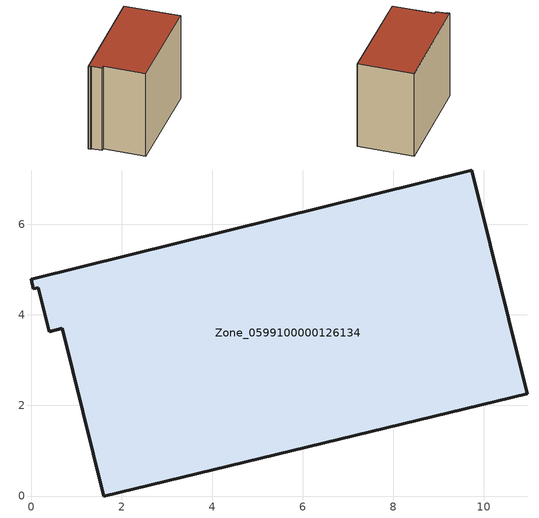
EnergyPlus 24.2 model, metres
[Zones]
Zone_0599100000126134
 floor ground (C_G): 0,4.79 9.73,7.2 10.96,2.26 1.6,0 0.69,3.7 0.4,3.63 0.16,4.6 0.05,4.58 z0
 wall outside (C_F): 9.73,7.2 0,4.79 0.05,4.58 0.16,4.6 0.4,3.63 0.69,3.7 1.6,0 10.96,2.26 9.73,7.2 z0:8.39
 roof outside (C_R): 10.96,2.26 9.73,7.2 0,4.79 0.05,4.58 0.16,4.6 0.4,3.63 0.69,3.7 1.6,0 z8.39
[BUILDING]
Pand.0599100000126134: North Axis=0; Terrain=City; Loads Convergence Tolerance Value=0.04; Temperature Convergence Tolerance Value=0.4; Solar Distribution=FullExterior; Maximum Number of Warmup Days=25; Minimum Number of Warmup Days=1
[Site:Location]
Rotterdam.The.Hague.AP_ZH_NLD Design_Conditions: Latitude=51.96; Longitude=4.45; Time Zone=1; Elevation=-4.5
[SITE:GROUNDTEMPERATURE:BUILDINGSURFACE]
18, 18, 18, 18, 18, 18, 18, 18, 18, 18, 18, 18
[MATERIAL] Thermal Absorptance=0.9; Solar Absorptance=0.7; Visible Absorptance=0.7
Name | Roughness | Thickness | Conductivity | Density | Specific Heat
G.TI.1975-1991 | MediumSmooth | 0.15 | 0.288461 | 540 | 1210
F.TI.1975-1991 | Rough | 0.3 | 0.230769 | 1920 | 840
R.TI.1975-1991 | MediumRough | 0.2 | 0.153846 | 1500 | 1000
[CONSTRUCTION]
C_G: G.TI.1975-1991
C_F: F.TI.1975-1991
C_R: R.TI.1975-1991
[ZONE]
Zone_0599100000126134: Type=1; Multiplier=1; Ceiling Height=Autocalculate; Volume=Autocalculate; Floor Area=autocalculate; Part of Total Floor Area=Yes
[ZONEINFILTRATION:DESIGNFLOWRATE]
Infil_Zone_0599100000126134: Zone or ZoneList or Space or SpaceList=Zone_0599100000126134; Schedule=AlwaysOn; Design Flow Rate Calculation Method=Flow/Area; Flow Rate per Floor Area=0.003; Constant Term Coefficient=1; Temperature Term Coefficient=0; Velocity Term Coefficient=0; Velocity Squared Term Coefficient=0
[HVACTEMPLATE:ZONE:IDEALLOADSAIRSYSTEM]
Zone_0599100000126134: Maximum Heating Supply Air Temperature=50; Minimum Cooling Supply Air Temperature=13; Maximum Heating Supply Air Humidity Ratio=0.0156; Minimum Cooling Supply Air Humidity Ratio=0.0077; Heating Limit=NoLimit; Cooling Limit=NoLimit; Dehumidification Control Type=ConstantSensibleHeatRatio; Cooling Sensible Heat Ratio=0.7; Dehumidification Setpoint=60; Humidification Control Type=None; Humidification Setpoint=30; Outdoor Air Method=None; Outdoor Air Flow Rate per Person=0.00944; Outdoor Air Flow Rate per Zone Floor Area=0; Outdoor Air Flow Rate per Zone=0; Demand Controlled Ventilation Type=None; Outdoor Air Economizer Type=NoEconomizer; Heat Recovery Type=None; Sensible Heat Recovery Effectiveness=0.7; Latent Heat Recovery Effectiveness=0.65
[ZONECONTROL:THERMOSTAT]
ThermostatControl_Zone_0599100000126134: Zone or ZoneList=Zone_0599100000126134; Control Type Schedule=DualSetpointControlType; Control 1=Thermostat_Zone_0599100000126134; Temperature Difference Between Cutout And Setpoint=0
[THERMOSTATSETPOINT:DUALSETPOINT]
Thermostat_Zone_0599100000126134: Heating Setpoint Temperature Schedule=HeatingSetpoint_Zone_0599100000126134; Cooling Setpoint Temperature Schedule=CoolingSetpoint_Zone_0599100000126134
[SCHEDULE:COMPACT]
HeatingSetpoint_Zone_0599100000126134: Through: 12/31, For: AllDays, Until: 24:00, 21
CoolingSetpoint_Zone_0599100000126134: Through: 12/31, For: AllDays, Until: 24:00, 24
DualSetpointControlType: Through: 12/31, For: AllDays, Until: 24:00, 4
AlwaysOn: Through: 12/31, For: AllDays, Until: 24:00, 1
